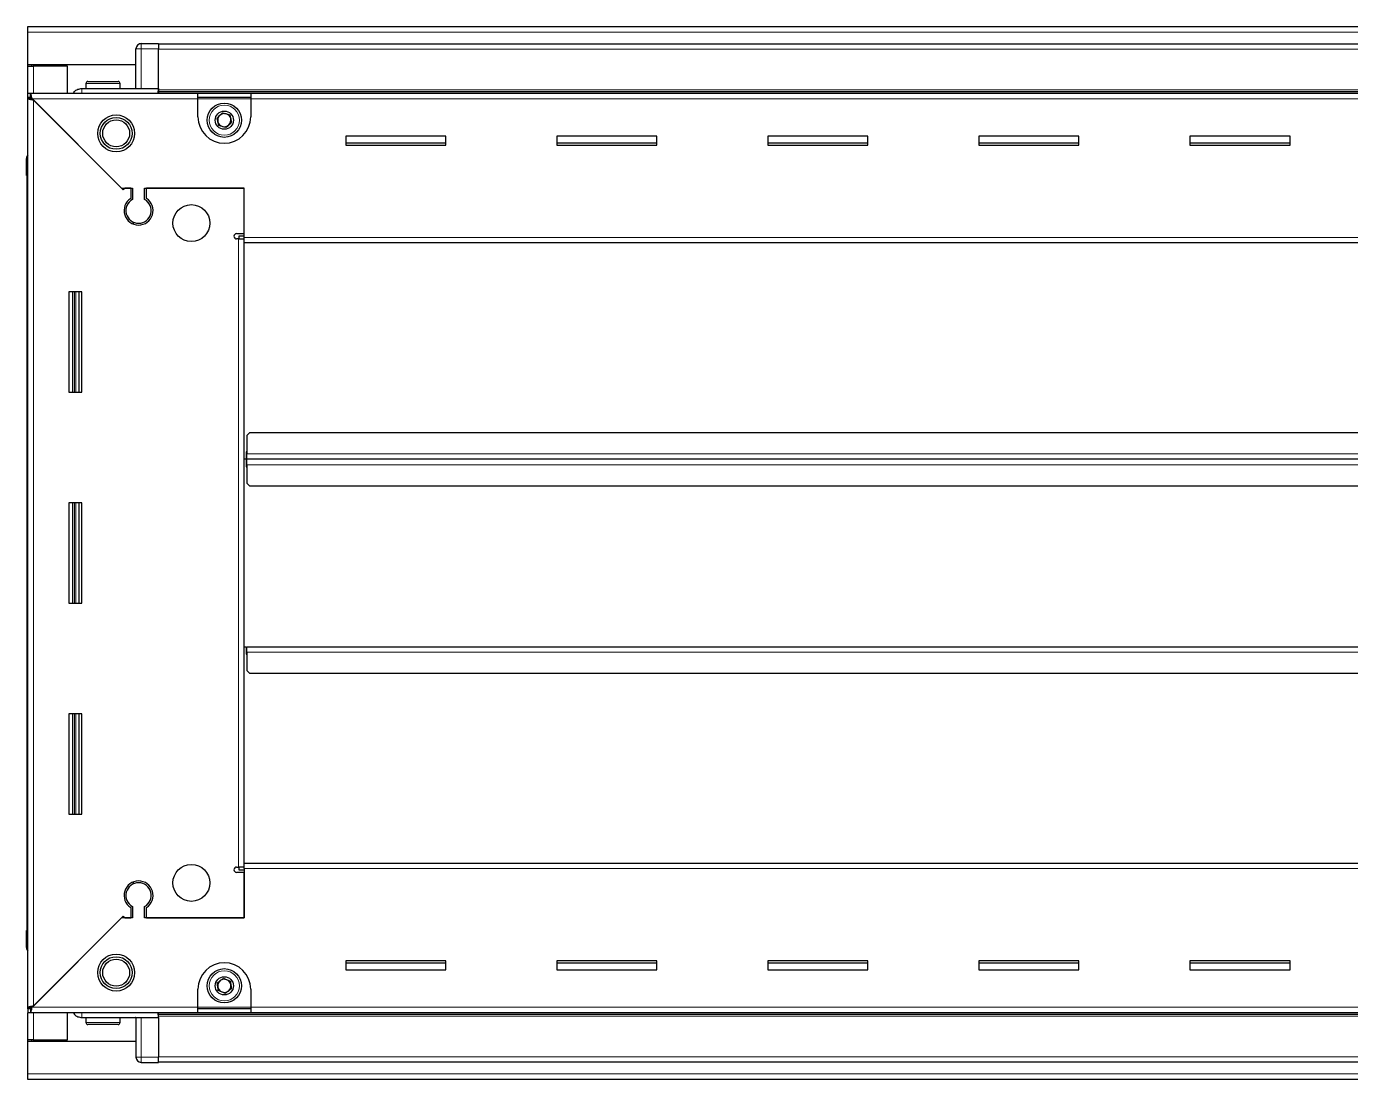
# Model space of a CAD drawing. Header units: millimetres. Extents: x 1214 to 4909, y 675 to 1887.
# Drawn here: x 3434 to 3936, y 1264 to 1663 of the extents above; entities that cross this region are included whole.
import ezdxf

# ---------------------------------------------------------------- set-up
doc = ezdxf.new("R2010")
doc.units = ezdxf.units.MM

msp = doc.modelspace()

# ---------------------------------------------------------------- linework, layer by layer
at = {"color": 7, "linetype": 'Continuous', "lineweight": 25}
for p, q in [((3434.4, 1662.83), (4833.4, 1662.83)), ((3434.4, 1660.73), (3434.4, 1662.83)), ((3434.4, 1648.33), (3434.4, 1660.73)), ((3475.4, 1639.33), (3475.4, 1654.33)), ((3476.08, 1655.83), (3476.08, 1655.83)), ((3477.4, 1656.33), (3483.9, 1656.33)), ((3477.4, 1656.33), (3483.9, 1656.33)), ((3483.9, 1656.33), (3483.9, 1656.33)), ((3483.9, 1656.33), (3483.9, 1656.33)), ((3483.9, 1656.33), (3483.9, 1654.33)), ((4123.9, 1656.18), (3483.9, 1656.18)), ((3483.9, 1639.33), (3483.9, 1654.33)), ((3475.4, 1648.33), (3434.4, 1648.33)), ((3434.4, 1647.83), (3434.4, 1648.33)), ((3434.4, 1647.83), (3436.5, 1647.83)), ((3434.4, 1637.58), (3434.4, 1647.83)), ((3435.9, 1647.83), (3435.9, 1648.33)), ((3449.4, 1647.83), (3436.5, 1647.83)), ((3449.4, 1637.58), (3449.4, 1647.83)), ((3457.2, 1642.03), (3468.6, 1642.03)), ((3434.4, 1636.08), (3434.4, 1637.58)), ((3434.4, 1637.58), (3435.4, 1637.58)), ((3435.4, 1637.58), (3498.9, 1637.58)), ((3435.4, 1636.08), (3435.4, 1637.58)), ((3454.9, 1639.33), (3483.9, 1639.33)), ((3456.4, 1641.23), (3456.4, 1639.33)), ((3469.4, 1639.33), (3469.4, 1641.23)), ((3483.82, 1637.58), (3483.9, 1639.3)), ((3483.9, 1639.33), (3483.9, 1638.83)), ((3483.9, 1638.18), (4783.9, 1638.18)), ((3498.9, 1635.48), (3498.9, 1637.58)), ((3498.9, 1637.58), (3518.9, 1637.58)), ((3518.9, 1637.58), (4748.9, 1637.58)), ((3518.9, 1637.58), (3518.9, 1635.48)), ((3434.4, 1635.58), (3434.4, 1636.08)), ((3434.4, 1636.08), (3435.4, 1636.08)), ((3434.4, 1291.08), (3434.4, 1635.58)), ((3435.9, 1635.58), (3434.4, 1635.58)), ((3436, 1635.48), (3469.9, 1601.58)), ((3470.6, 1600.88), (3436.5, 1634.98)), ((3498.9, 1636.08), (3518.9, 1636.08)), ((3498.9, 1628.58), (3498.9, 1635.48)), ((3518.9, 1635.48), (3518.9, 1628.58)), ((3592.9, 1621.33), (3554.9, 1621.33)), ((3554.9, 1621.33), (3554.9, 1617.83)), ((3592.9, 1617.83), (3592.9, 1621.33)), ((3672.9, 1621.33), (3634.9, 1621.33)), ((3634.9, 1621.33), (3634.9, 1617.83)), ((3672.9, 1617.83), (3672.9, 1621.33)), ((3752.9, 1621.33), (3714.9, 1621.33)), ((3714.9, 1621.33), (3714.9, 1617.83)), ((3752.9, 1617.83), (3752.9, 1621.33)), ((3832.9, 1621.33), (3794.9, 1621.33)), ((3794.9, 1621.33), (3794.9, 1617.83)), ((3832.9, 1617.83), (3832.9, 1621.33)), ((3912.9, 1621.33), (3874.9, 1621.33)), ((3874.9, 1621.33), (3874.9, 1617.83)), ((3912.9, 1617.83), (3912.9, 1621.33)), ((3592.9, 1618.58), (3554.9, 1618.58)), ((3554.9, 1617.83), (3592.9, 1617.83)), ((3672.9, 1618.58), (3634.9, 1618.58)), ((3634.9, 1617.83), (3672.9, 1617.83)), ((3752.9, 1618.58), (3714.9, 1618.58)), ((3714.9, 1617.83), (3752.9, 1617.83)), ((3832.9, 1618.58), (3794.9, 1618.58)), ((3794.9, 1617.83), (3832.9, 1617.83)), ((3912.9, 1618.58), (3874.9, 1618.58)), ((3874.9, 1617.83), (3912.9, 1617.83)), ((3433.9, 1612.83), (3433.9, 1606.33)), ((3433.9, 1606.33), (3433.9, 1612.83)), ((3433.9, 1606.33), (3433.9, 1606.33)), ((3434.4, 1606.33), (3433.9, 1606.33)), ((3434.05, 1606.33), (3434.05, 1320.33)), ((3469.9, 1601.58), (3474.1, 1601.58)), ((3471.3, 1601.58), (3470.6, 1600.88)), ((3473.4, 1601.58), (3471.3, 1601.58)), ((3473.4, 1601.58), (3473.4, 1597.69)), ((3474.1, 1601.58), (3474.1, 1597.29)), ((3478.7, 1601.58), (3516.4, 1601.58)), ((3478.7, 1597.29), (3478.7, 1601.58)), ((3479.4, 1597.69), (3479.4, 1601.58)), ((3516.4, 1601.58), (3479.4, 1601.58)), ((3516.4, 1582.93), (3516.4, 1601.58)), ((3516.4, 1584.33), (3516.4, 1601.58)), ((3474.4, 1588.72), (3474.4, 1587.96)), ((3513.55, 1584.33), (3516.4, 1584.33)), ((3514.3, 1582.33), (3513.55, 1582.33)), ((3514.3, 1582.33), (3516.4, 1582.33)), ((3516.4, 1583.33), (3514.4, 1583.33)), ((3514.4, 1583.33), (3514.4, 1582.33)), ((3516.4, 1580.83), (3516.4, 1582.93)), ((4751.4, 1580.83), (3516.4, 1580.83)), ((3516.4, 1345.83), (3516.4, 1580.83)), ((3454.9, 1562.33), (3449.9, 1562.33)), ((3449.9, 1562.33), (3449.9, 1524.33)), ((3452.05, 1524.33), (3452.05, 1562.33)), ((3453.84, 1524.33), (3453.84, 1562.33)), ((3453.88, 1524.33), (3453.88, 1562.33)), ((3454.9, 1524.33), (3454.9, 1562.33)), ((3449.9, 1524.33), (3454.9, 1524.33)), ((3518.4, 1508.83), (3517.4, 1507.83)), ((3517.4, 1507.83), (3517.4, 1500.93)), ((4749.4, 1508.83), (3518.4, 1508.83)), ((3517.4, 1501.68), (3517.15, 1501.68)), ((3517.15, 1501.68), (3517.15, 1498.83)), ((3517.4, 1498.83), (3517.4, 1500.93)), ((3517.15, 1498.83), (3516.4, 1498.83)), ((3517.15, 1498.83), (3517.15, 1495.98)), ((3517.15, 1495.98), (3517.4, 1495.98)), ((4750.4, 1498.83), (3517.4, 1498.83)), ((3517.4, 1496.73), (3517.4, 1498.83)), ((3517.4, 1496.73), (3517.4, 1489.83)), ((3517.4, 1489.83), (3518.4, 1488.83)), ((3518.4, 1488.83), (4749.4, 1488.83)), ((3454.9, 1482.33), (3449.9, 1482.33)), ((3449.9, 1482.33), (3449.9, 1444.33)), ((3452.05, 1444.33), (3452.05, 1482.33)), ((3453.84, 1444.33), (3453.84, 1482.33)), ((3453.88, 1444.33), (3453.88, 1482.33)), ((3454.9, 1444.33), (3454.9, 1482.33)), ((3449.9, 1444.33), (3454.9, 1444.33)), ((3516.4, 1427.83), (3517.15, 1427.83)), ((3517.15, 1427.83), (3517.15, 1424.98)), ((3517.4, 1425.73), (3517.4, 1427.83)), ((3517.4, 1427.83), (4750.4, 1427.83)), ((3517.4, 1425.73), (3517.4, 1418.83)), ((3517.15, 1424.98), (3517.4, 1424.98)), ((3517.4, 1418.83), (3518.4, 1417.83)), ((3518.4, 1417.83), (4749.4, 1417.83)), ((3454.9, 1402.33), (3449.9, 1402.33)), ((3449.9, 1402.33), (3449.9, 1364.33)), ((3452.05, 1364.33), (3452.05, 1402.33)), ((3453.84, 1364.33), (3453.84, 1402.33)), ((3453.88, 1364.33), (3453.88, 1402.33)), ((3454.9, 1364.33), (3454.9, 1402.33)), ((3449.9, 1364.33), (3454.9, 1364.33)), ((3516.4, 1343.73), (3516.4, 1345.83)), ((3516.4, 1345.83), (4751.4, 1345.83)), ((3513.55, 1344.33), (3514.3, 1344.33)), ((3516.4, 1342.33), (3513.55, 1342.33)), ((3516.4, 1344.33), (3514.3, 1344.33)), ((3514.4, 1344.33), (3514.4, 1343.33)), ((3514.4, 1343.33), (3516.4, 1343.33)), ((3516.4, 1343.73), (3516.4, 1325.08)), ((3516.4, 1325.08), (3516.4, 1342.33)), ((3474.4, 1338.7), (3474.4, 1337.94)), ((3436.5, 1291.68), (3470.6, 1325.78)), ((3470.6, 1325.78), (3471.3, 1325.08)), ((3473.4, 1328.97), (3473.4, 1325.08)), ((3474.1, 1329.37), (3474.1, 1325.08)), ((3478.7, 1325.08), (3478.7, 1329.37)), ((3479.4, 1325.08), (3479.4, 1328.97)), ((3433.9, 1313.83), (3433.9, 1320.33)), ((3433.9, 1320.33), (3433.9, 1320.33)), ((3433.9, 1320.33), (3433.9, 1320.33)), ((3433.9, 1320.33), (3433.9, 1313.83)), ((3434.4, 1320.33), (3433.9, 1320.33)), ((3469.9, 1325.08), (3436, 1291.18)), ((3474.1, 1325.08), (3469.9, 1325.08)), ((3471.3, 1325.08), (3473.4, 1325.08)), ((3516.4, 1325.08), (3478.7, 1325.08)), ((3479.4, 1325.08), (3516.4, 1325.08)), ((3434.4, 1312.51), (3434.4, 1312.51)), ((3592.9, 1308.83), (3554.9, 1308.83)), ((3554.9, 1308.83), (3554.9, 1305.33)), ((3554.9, 1308.08), (3592.9, 1308.08)), ((3554.9, 1305.33), (3592.9, 1305.33)), ((3592.9, 1305.33), (3592.9, 1308.83)), ((3672.9, 1308.83), (3634.9, 1308.83)), ((3634.9, 1308.83), (3634.9, 1305.33)), ((3634.9, 1308.08), (3672.9, 1308.08)), ((3634.9, 1305.33), (3672.9, 1305.33)), ((3672.9, 1305.33), (3672.9, 1308.83)), ((3752.9, 1308.83), (3714.9, 1308.83)), ((3714.9, 1308.83), (3714.9, 1305.33)), ((3714.9, 1308.08), (3752.9, 1308.08)), ((3714.9, 1305.33), (3752.9, 1305.33)), ((3752.9, 1305.33), (3752.9, 1308.83)), ((3832.9, 1308.83), (3794.9, 1308.83)), ((3794.9, 1308.83), (3794.9, 1305.33)), ((3794.9, 1308.08), (3832.9, 1308.08)), ((3794.9, 1305.33), (3832.9, 1305.33)), ((3832.9, 1305.33), (3832.9, 1308.83)), ((3912.9, 1308.83), (3874.9, 1308.83)), ((3874.9, 1308.83), (3874.9, 1305.33)), ((3874.9, 1308.08), (3912.9, 1308.08)), ((3874.9, 1305.33), (3912.9, 1305.33)), ((3912.9, 1305.33), (3912.9, 1308.83)), ((3498.9, 1291.18), (3498.9, 1298.08)), ((3518.9, 1298.08), (3518.9, 1291.18)), ((3434.4, 1290.58), (3434.4, 1291.08)), ((3435.9, 1291.08), (3434.4, 1291.08)), ((3434.4, 1290.58), (3434.4, 1289.08)), ((3435.4, 1290.58), (3434.4, 1290.58)), ((3435.4, 1290.58), (3435.4, 1289.08)), ((3498.9, 1289.08), (3498.9, 1291.18)), ((3518.9, 1290.58), (3498.9, 1290.58)), ((3518.9, 1291.18), (3518.9, 1289.08)), ((3434.4, 1278.83), (3434.4, 1289.08)), ((3435.4, 1289.08), (3434.4, 1289.08)), ((3498.9, 1289.08), (3435.4, 1289.08)), ((3449.4, 1278.83), (3449.4, 1289.08)), ((3454.9, 1287.33), (3483.9, 1287.33)), ((3456.4, 1287.33), (3456.4, 1285.43)), ((3469.4, 1285.43), (3469.4, 1287.33)), ((3475.4, 1287.33), (3475.4, 1272.33)), ((3483.9, 1287.36), (3483.82, 1289.08)), ((4783.9, 1288.48), (3483.9, 1288.48)), ((3483.9, 1287.33), (3483.9, 1287.83)), ((3483.9, 1287.33), (3483.9, 1272.33)), ((3518.9, 1289.08), (3498.9, 1289.08)), ((4748.9, 1289.08), (3518.9, 1289.08)), ((3460.97, 1284.63), (3457.2, 1284.63)), ((3468.6, 1284.63), (3460.97, 1284.63)), ((3436.5, 1278.83), (3434.4, 1278.83)), ((3434.4, 1278.33), (3434.4, 1278.83)), ((3434.4, 1265.93), (3434.4, 1278.33)), ((3434.4, 1278.33), (3475.4, 1278.33)), ((3435.9, 1278.33), (3435.9, 1278.83)), ((3436.5, 1278.83), (3449.4, 1278.83)), ((3475.4, 1272.33), (3475.4, 1272.33)), ((3477.4, 1270.33), (3483.9, 1270.33)), ((3477.4, 1270.33), (3483.9, 1270.33)), ((3483.9, 1270.33), (3483.9, 1272.33)), ((3483.9, 1270.48), (4783.9, 1270.48)), ((3483.9, 1270.33), (3483.9, 1270.33)), ((3434.4, 1263.83), (3434.4, 1265.93)), ((4833.4, 1263.83), (3434.4, 1263.83))]:
    msp.add_line(p, q, dxfattribs=at)
at = {"color": 8, "linetype": 'Continuous', "lineweight": 18}
for p, q in [((4833.4, 1660.73), (3434.4, 1660.73)), ((3475.4, 1654.33), (3477.4, 1654.33)), ((3477.4, 1656.33), (3477.4, 1654.33)), ((3477.4, 1654.33), (3477.4, 1639.33)), ((3483.9, 1654.33), (3477.4, 1654.33)), ((4123.9, 1654.18), (3483.9, 1654.18)), ((3436.5, 1647.83), (3436.5, 1648.33)), ((3436.5, 1637.58), (3436.5, 1647.83)), ((3456.4, 1641.23), (3469.4, 1641.23)), ((4123.9, 1638.83), (3483.9, 1638.83)), ((4783.9, 1637.59), (3483.9, 1637.59)), ((3498.9, 1635.48), (3436, 1635.48)), ((3436.5, 1634.98), (3436.5, 1291.68)), ((3498.9, 1635.48), (3518.9, 1635.48)), ((4748.9, 1635.48), (3518.9, 1635.48)), ((3434.4, 1612.83), (3433.9, 1612.83)), ((3514.3, 1344.33), (3514.3, 1582.33)), ((3516.4, 1582.93), (4751.4, 1582.93)), ((3451.4, 1562.33), (3451.4, 1524.33)), ((3452.63, 1562.33), (3452.63, 1524.33)), ((4750.4, 1500.93), (3517.4, 1500.93)), ((3517.4, 1496.73), (4750.4, 1496.73)), ((3451.4, 1482.33), (3451.4, 1444.33)), ((3452.63, 1482.33), (3452.63, 1444.33)), ((3517.4, 1425.73), (4750.4, 1425.73)), ((3451.4, 1402.33), (3451.4, 1364.33)), ((3452.63, 1402.33), (3452.63, 1364.33)), ((4751.4, 1343.73), (3516.4, 1343.73)), ((3434.4, 1313.83), (3433.9, 1313.83)), ((3436, 1291.18), (3498.9, 1291.18)), ((3518.9, 1291.18), (3498.9, 1291.18)), ((3518.9, 1291.18), (4748.9, 1291.18)), ((3436.5, 1278.83), (3436.5, 1289.08)), ((3460.7, 1285.43), (3456.4, 1285.43)), ((3469.4, 1285.43), (3460.7, 1285.43)), ((3477.4, 1272.33), (3477.4, 1287.33)), ((3483.9, 1289.07), (4783.9, 1289.07)), ((3483.9, 1287.83), (4783.9, 1287.83)), ((3436.5, 1278.33), (3436.5, 1278.83)), ((3475.4, 1272.33), (3477.4, 1272.33)), ((3477.4, 1270.33), (3477.4, 1272.33)), ((3483.9, 1272.33), (3477.4, 1272.33)), ((3483.9, 1272.48), (4783.9, 1272.48)), ((4833.4, 1265.93), (3434.4, 1265.93))]:
    msp.add_line(p, q, dxfattribs=at)
at = {"color": 7, "linetype": 'Continuous', "lineweight": 25}
for centre, radius in [((3508.9, 1627.33), 6.5), ((3467.9, 1622.33), 7), ((3467.9, 1622.33), 6.02), ((3467.9, 1622.33), 5.1), ((3508.9, 1627.33), 3.46), ((3496.4, 1588.33), 7), ((3496.4, 1338.33), 7), ((3467.9, 1304.33), 7), ((3467.9, 1304.33), 6.03), ((3467.9, 1304.33), 5.1), ((3508.9, 1299.33), 6.5), ((3508.9, 1299.33), 3.46)]:
    msp.add_circle(centre, radius, dxfattribs=at)
at = {"color": 8, "linetype": 'Continuous', "lineweight": 18}
for centre in [(3508.9, 1627.33), (3508.9, 1299.33)]:
    msp.add_circle(centre, 5.7, dxfattribs=at)
at = {"color": 7, "linetype": 'Continuous', "lineweight": 25}
for centre, radius, start, end in [((3477.4, 1654.33), 2, 90, 180), ((3477.4, 1654.33), 2, 90, 131.4096), ((3457.2, 1641.23), 0.8, 90, 180), ((3468.6, 1641.23), 0.8, 0, 90), ((3475.2, 1639.53), 0.2, 270, 0), ((3508.9, 1628.58), 10, 180, 270), ((3508.9, 1627.33), 2.5, 134.0156, 194.0156), ((3508.9, 1627.33), 2.5, 194.0156, 254.0156), ((3508.9, 1627.33), 2.5, 74.0156, 134.0156), ((3508.9, 1628.58), 10, 270, 0), ((3508.9, 1627.33), 2.5, 14.0156, 74.0156), ((3508.9, 1627.33), 2.5, 314.0156, 14.0156), ((3508.9, 1627.33), 2.5, 254.0156, 314.0156), ((3435.9, 1612.83), 2, 138.5904, 180), ((3476.4, 1593.08), 5.5, 123.0557, 56.9443), ((3476.4, 1593.08), 4.8, 118.631, 61.369), ((3513.55, 1583.33), 1, 90, 270), ((3513.55, 1343.33), 1, 90, 270), ((3476.4, 1333.58), 5.5, 303.0557, 236.9443), ((3476.4, 1333.58), 4.8, 298.631, 241.369), ((3435.9, 1313.83), 2, 180, 198.58), ((3435.9, 1313.83), 2, 180, 221.3942), ((3435.9, 1313.83), 2, 213.942, 221.4096), ((3508.9, 1298.08), 10, 90, 180), ((3508.9, 1298.08), 10, 0, 90), ((3508.9, 1299.33), 2.5, 127.474, 187.474), ((3508.9, 1299.33), 2.5, 67.474, 127.474), ((3508.9, 1299.33), 2.5, 7.474, 67.474), ((3508.9, 1299.33), 2.5, 187.474, 247.474), ((3508.9, 1299.33), 2.5, 247.474, 307.474), ((3508.9, 1299.33), 2.5, 307.474, 7.474), ((3457.2, 1285.43), 0.8, 180, 270), ((3468.6, 1285.43), 0.8, 270, 360), ((3475.2, 1287.13), 0.2, 0, 90), ((3477.4, 1272.33), 2, 180, 270), ((3477.4, 1272.33), 2, 180, 270)]:
    msp.add_arc(centre, radius, start, end, dxfattribs=at)
for points, knots in [([(3436, 1635.48), (3435.95, 1635.73), (3435.86, 1636.23), (3435.73, 1636.87), (3435.6, 1637.33), (3435.49, 1637.55), (3435.42, 1637.57), (3435.4, 1637.58)], [0, 0, 0, 0, 0.230255, 0.448522, 0.666786, 0.88505, 1, 1, 1, 1]), ([(3451.68, 1637.58), (3451.8, 1637.78), (3452.19, 1638.43), (3453.34, 1639.14), (3454.38, 1639.27), (3454.9, 1639.33)], [0, 0, 0, 0, 0.18225, 0.591125, 1, 1, 1, 1]), ([(3483.9, 1639.33), (3483.9, 1639.29), (3483.9, 1639.22), (3483.9, 1638.6), (3483.9, 1638.02), (3483.9, 1637.62), (3483.9, 1637.59)], [0, 0, 0, 0, 0.324279, 0.648558, 0.972836, 1, 1, 1, 1]), ([(3434.4, 1635.58), (3434.43, 1635.53), (3434.48, 1635.44), (3434.87, 1635.31), (3435.43, 1635.18), (3436.01, 1635.07), (3436.37, 1635), (3436.5, 1634.98)], [0, 0, 0, 0, 0.230255, 0.448522, 0.666786, 0.88505, 1, 1, 1, 1]), ([(3506.12, 1628.12), (3506.49, 1628.48), (3507.19, 1629.15), (3507.88, 1629.82), (3508.2, 1630.13)], [0, 0, 0, 0, 0.5346859, 1, 1, 1, 1]), ([(3506.82, 1625.32), (3506.74, 1625.66), (3506.54, 1626.46), (3506.3, 1627.42), (3506.15, 1628), (3506.12, 1628.12)], [0, 0, 0, 0, 0.362901, 0.866875, 1, 1, 1, 1]), ([(3508.2, 1630.13), (3508.7, 1629.99), (3509.62, 1629.72), (3510.55, 1629.46), (3510.97, 1629.34)], [0, 0, 0, 0, 0.5346859, 1, 1, 1, 1]), ([(3511.67, 1626.53), (3511.3, 1626.18), (3510.61, 1625.51), (3509.92, 1624.84), (3509.6, 1624.53)], [0, 0, 0, 0, 0.5346859, 1, 1, 1, 1]), ([(3510.97, 1629.34), (3511, 1629.21), (3511.15, 1628.63), (3511.39, 1627.67), (3511.59, 1626.87), (3511.67, 1626.53)], [0, 0, 0, 0, 0.133125, 0.637099, 1, 1, 1, 1]), ([(3509.6, 1624.53), (3509.1, 1624.67), (3508.17, 1624.94), (3507.25, 1625.2), (3506.82, 1625.32)], [0, 0, 0, 0, 0.5346859, 1, 1, 1, 1]), ([(3506.23, 1300.44), (3506.33, 1300.51), (3506.81, 1300.88), (3507.6, 1301.48), (3508.25, 1301.98), (3508.52, 1302.19)], [0, 0, 0, 0, 0.1331247, 0.6370994, 1, 1, 1, 1]), ([(3506.61, 1297.57), (3506.54, 1298.08), (3506.41, 1299.04), (3506.29, 1299.99), (3506.23, 1300.44)], [0, 0, 0, 0, 0.534686, 1, 1, 1, 1]), ([(3508.52, 1302.19), (3509, 1301.99), (3509.89, 1301.62), (3510.78, 1301.26), (3511.19, 1301.09)], [0, 0, 0, 0, 0.534686, 1, 1, 1, 1]), ([(3511.19, 1301.09), (3511.26, 1300.57), (3511.38, 1299.62), (3511.51, 1298.67), (3511.57, 1298.22)], [0, 0, 0, 0, 0.534686, 1, 1, 1, 1]), ([(3509.27, 1296.47), (3508.8, 1296.66), (3507.91, 1297.03), (3507.02, 1297.4), (3506.61, 1297.57)], [0, 0, 0, 0, 0.534686, 1, 1, 1, 1]), ([(3511.57, 1298.22), (3511.29, 1298.01), (3510.64, 1297.51), (3509.85, 1296.91), (3509.37, 1296.54), (3509.27, 1296.47)], [0, 0, 0, 0, 0.3629006, 0.8668753, 1, 1, 1, 1]), ([(3436.5, 1291.68), (3436.25, 1291.63), (3435.75, 1291.54), (3435.11, 1291.41), (3434.65, 1291.28), (3434.43, 1291.17), (3434.41, 1291.1), (3434.4, 1291.08)], [0, 0, 0, 0, 0.230255, 0.448522, 0.666786, 0.88505, 1, 1, 1, 1]), ([(3435.4, 1289.08), (3435.44, 1289.11), (3435.53, 1289.16), (3435.67, 1289.55), (3435.8, 1290.11), (3435.91, 1290.69), (3435.98, 1291.05), (3436, 1291.18)], [0, 0, 0, 0, 0.230255, 0.448522, 0.666786, 0.88505, 1, 1, 1, 1]), ([(3451.68, 1289.08), (3451.8, 1288.88), (3452.19, 1288.23), (3453.34, 1287.52), (3454.38, 1287.39), (3454.9, 1287.33)], [0, 0, 0, 0, 0.18225, 0.591125, 1, 1, 1, 1]), ([(3483.9, 1287.33), (3483.9, 1287.37), (3483.9, 1287.44), (3483.9, 1288.06), (3483.9, 1288.64), (3483.9, 1289.03), (3483.9, 1289.07)], [0, 0, 0, 0, 0.324279, 0.648558, 0.972836, 1, 1, 1, 1])]:
    msp.add_open_spline(points, degree=3, knots=knots, dxfattribs=at)
at = {"color": 8, "linetype": 'Continuous', "lineweight": 18}
for points in [[(3454.9, 1639.33), (3454.9, 1639.28), (3454.9, 1639.21), (3454.9, 1638.78), (3454.9, 1638.32), (3454.9, 1637.91), (3454.9, 1637.64), (3454.9, 1637.58)], [(3454.9, 1287.33), (3454.9, 1287.38), (3454.9, 1287.45), (3454.9, 1287.88), (3454.9, 1288.34), (3454.9, 1288.75), (3454.9, 1289.02), (3454.9, 1289.08)]]:
    msp.add_open_spline(points, degree=3, knots=[0, 0, 0, 0, 0.359753, 0.553414, 0.751185, 0.948956, 1, 1, 1, 1], dxfattribs=at)
at = {"color": 7, "linetype": 'Continuous', "lineweight": 25}
for points in [[(3436, 1635.48), (3435.95, 1635.56), (3435.85, 1635.72), (3435.7, 1635.91), (3435.55, 1636.05), (3435.45, 1636.07), (3435.4, 1636.08)], [(3435.9, 1635.58), (3435.91, 1635.53), (3435.93, 1635.43), (3436.06, 1635.28), (3436.26, 1635.13), (3436.42, 1635.03), (3436.5, 1634.98)], [(3435.4, 1290.58), (3435.45, 1290.59), (3435.55, 1290.61), (3435.7, 1290.75), (3435.85, 1290.94), (3435.95, 1291.1), (3436, 1291.18)], [(3436.5, 1291.68), (3436.42, 1291.63), (3436.26, 1291.53), (3436.06, 1291.38), (3435.93, 1291.23), (3435.91, 1291.13), (3435.9, 1291.08)]]:
    msp.add_open_spline(points, degree=3, dxfattribs=at)

doc.saveas('drawing.dxf')
